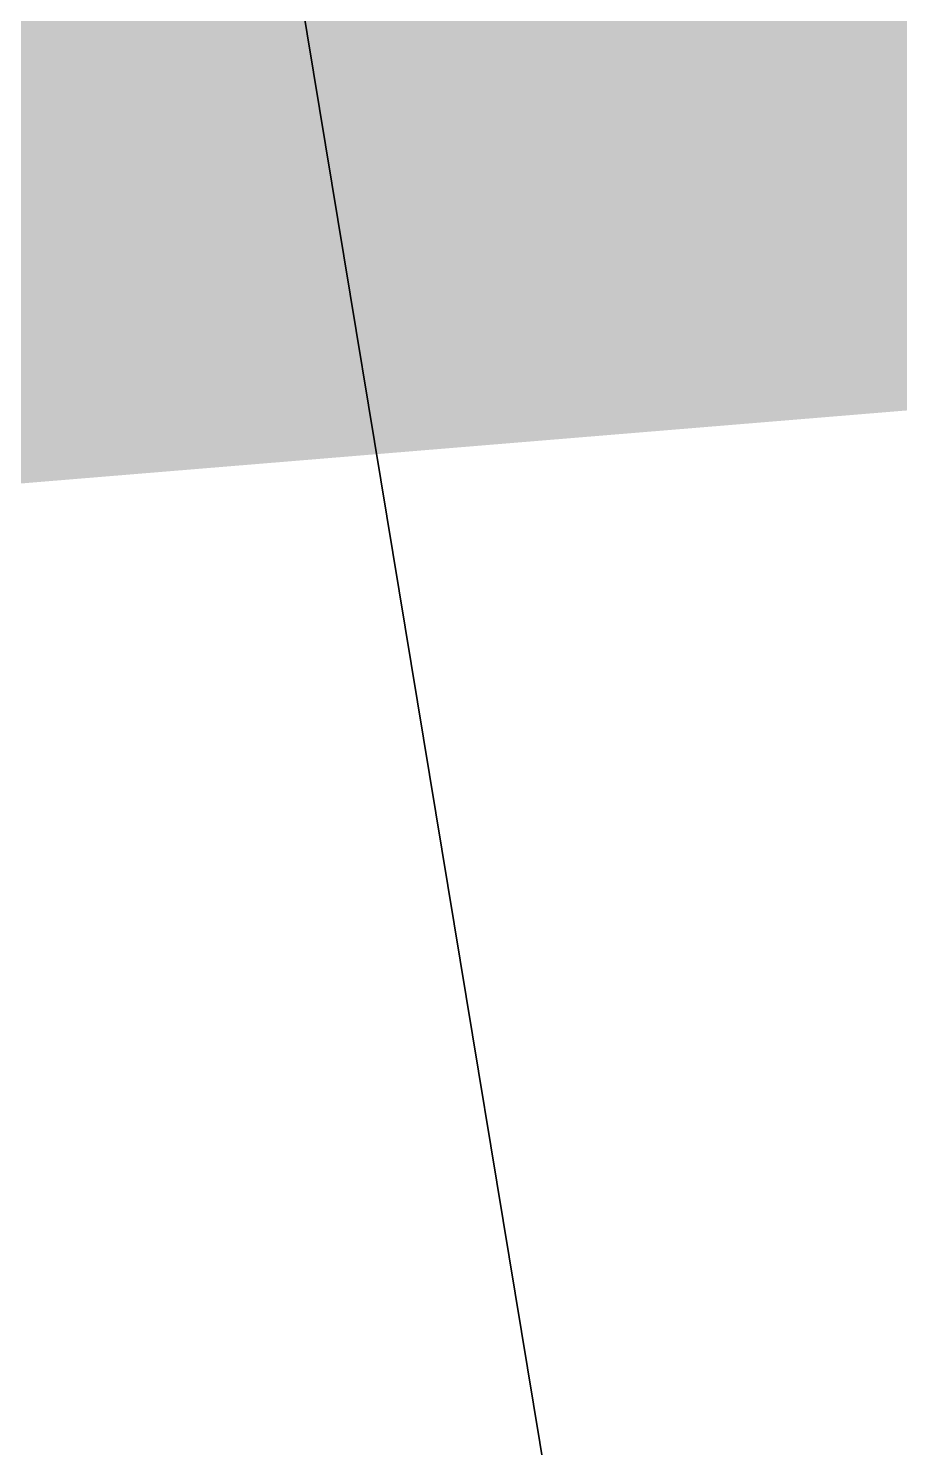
# Model space of a CAD drawing. Header units: metres. Extents: x 222509 to 223547, y 765290 to 766147.
# Drawn here: x 223040.8205 to 223041.01, y 765863.4796 to 765863.7882 of the extents above; entities that cross this region are included whole.
import ezdxf

# ---------------------------------------------------------------- set-up
doc = ezdxf.new("R2010")
doc.units = ezdxf.units.M
doc.layers.add('maim metuhnan 2', color=150, linetype='Continuous')
doc.layers.add('pcell', color=160, linetype='Continuous')

# ---------------------------------------------------------------- blocks, each defined once
blk = doc.blocks.new('G$C48AC2FB6')
at = {"layer": 'maim metuhnan 2'}
blk.add_lwpolyline([(223043.615, 765864.18573, 0.16, 0.16, 0), (223041.61492, 765863.83517, 0.16, 0.16, 0), (223038.46153, 765863.57513, 0.16, 0.16, 0)], format="xyseb", dxfattribs=at)
blk = doc.blocks.new('G$C915B2375')
at = {"layer": 'pcell'}
blk.add_lwpolyline([(223047.01418, 765844.22176), (223045.99555, 765846.50424), (223045.05048, 765848.81815), (223044.17994, 765851.16111), (223043.38482, 765853.53073), (223042.66594, 765855.92458), (223042.02403, 765858.34021), (223041.45976, 765860.77514), (223040.97369, 765863.22689), (223040.56633, 765865.69293), (223040.23809, 765868.17075), (223039.98931, 765870.6578), (223039.95877, 765871.03267), (223041.14856, 765880.12839)], dxfattribs=at)
blk.add_lwpolyline([(223041.38678, 765878.83756), (223041.14859, 765880.12867), (223039.95877, 765871.03267), (223039.98931, 765870.6578), (223040.23809, 765868.17075), (223040.56633, 765865.69293), (223040.97369, 765863.22689), (223041.45976, 765860.77514), (223042.02403, 765858.34021), (223042.66594, 765855.92458), (223043.38482, 765853.53073), (223044.17994, 765851.16111), (223045.05048, 765848.81815), (223045.99555, 765846.50424), (223047.01418, 765844.22176), (223047.91376, 765842.36785), (223045.16423, 765857.72729), (223043.99729, 765864.24607)], close=True, dxfattribs=at)

msp = doc.modelspace()

# ---------------------------------------------------------------- block references
for name in ['G$C48AC2FB6', 'G$C915B2375']:
    msp.add_blockref(name, (0, 0))

doc.saveas('drawing.dxf')
